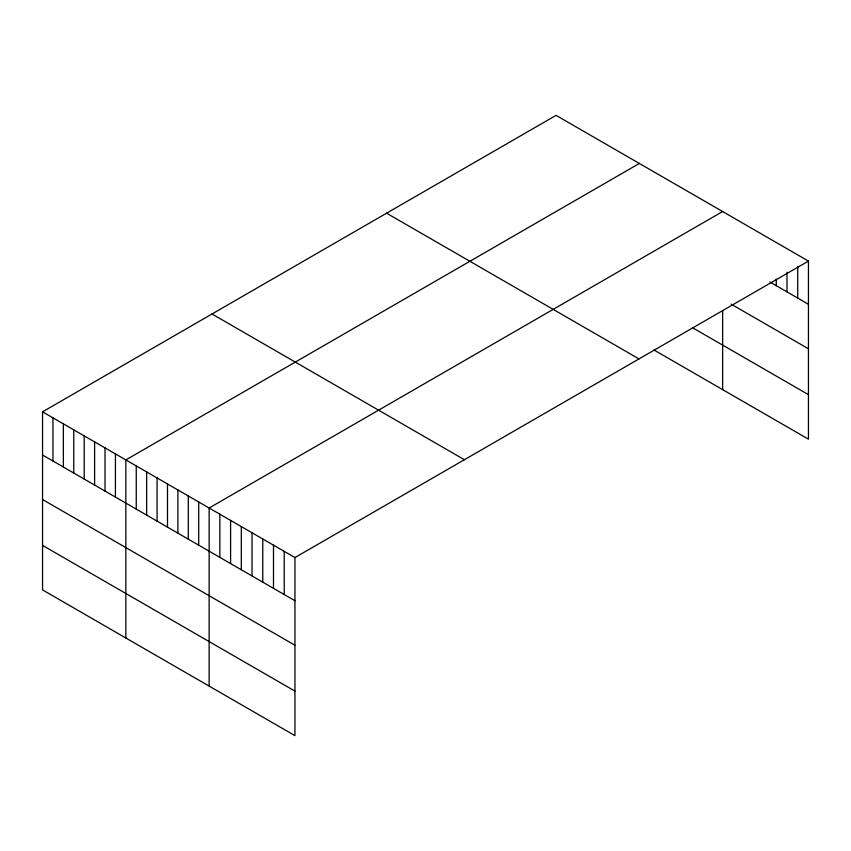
<?xml version="1.0" encoding="UTF-8"?>
<svg xmlns="http://www.w3.org/2000/svg" width="851" height="851" viewBox="0 0 851 851"><rect width="100%" height="100%" fill="white"/><g stroke="black" fill="none" stroke-linecap="round" stroke-linejoin="round"><path stroke-width="1.28" d="M42.55 411.831L294.946 557.554L294.946 735.636L42.55 589.913L42.55 411.831L556.054 115.364L808.45 261.087L808.45 439.169L653.919 349.952M639.346 163.456L125.842 459.923L125.842 638.005M722.637 211.537L209.133 508.015L209.133 686.087M294.946 557.554L808.45 261.087M769.836 281.968L808.45 304.264M731.222 304.19L808.45 348.782M692.437 327.667L808.45 394.651M386.599 213.197L638.995 358.92M212.005 313.998L464.401 459.721M42.55 455.008L294.946 600.732M42.55 499.526L294.946 645.249M42.55 545.395L294.946 691.118M797.727 266.671L797.727 298.073M786.994 272.246L786.994 291.872M776.272 279.139L776.272 285.681M722.637 310.7L722.637 389.62M284.223 551.363L284.223 594.541M273.49 545.172L273.49 588.349M262.768 538.97L262.768 582.148M252.034 532.779L252.034 575.957M241.312 526.588L241.312 569.766M230.589 520.397L230.589 563.575M219.856 514.206L219.856 557.384M198.719 501.994L198.719 545.172M188.305 495.984L188.305 539.162M177.902 489.974L177.902 533.151M167.487 483.964L167.487 527.141M157.073 477.954L157.073 521.131M146.659 471.943L146.659 515.121M136.256 465.933L136.256 509.111M115.428 453.913L115.428 497.09M105.013 447.903L105.013 491.08M94.61 441.892L94.61 485.07M84.196 435.882L84.196 479.06M73.782 429.872L73.782 473.05M63.368 423.862L63.368 467.039M52.964 417.841L52.964 461.019"/></g></svg>
